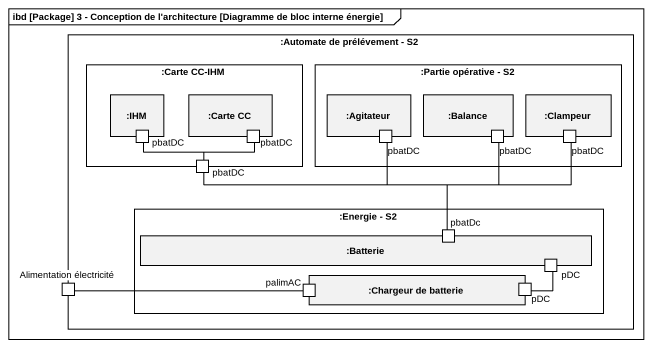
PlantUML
@startuml
mainframe ibd [Package] 3 - Conception de l'architecture [Diagramme de bloc interne énergie]
rectangle ":Automate de prélévement - S2" as Automate_de_prélévement_S2 {
  rectangle ":Carte CC-IHM" as Carte_CC_IHM {
    rectangle ":IHM" as IHM {
      port pbatDC
    }
    rectangle ":Carte CC" as Carte_CC {
      port "pbatDC" as pbatDC_2
    }
    port "pbatDC" as pbatDC_6
  }
  rectangle ":Partie opérative - S2" as Partie_opérative_S2 {
    rectangle ":Agitateur" as Agitateur {
      port "pbatDC" as pbatDC_3
    }
    rectangle ":Balance" as Balance {
      port "pbatDC" as pbatDC_4
    }
    rectangle ":Clampeur" as Clampeur {
      port "pbatDC" as pbatDC_5
    }
  }
  rectangle ":Energie - S2" as Energie_S2 {
    rectangle ":Batterie" as Batterie {
      port pbatDc
      port pDC
    }
    rectangle ":Chargeur de batterie" as Chargeur_de_batterie {
      port palimAC
      port "pDC" as pDC_2
    }
  }
  port "Alimentation électricité" as Alimentation_électricité
}
pbatDC_6 -left- pbatDC
pbatDC_6 -right- pbatDC_2
pbatDc -up- pbatDC_3
pbatDc -up- pbatDC_4
pbatDc -up- pbatDC_5
pbatDc -left- pbatDC_6
Alimentation_électricité -right- palimAC
pDC_2 -up- pDC
@enduml
